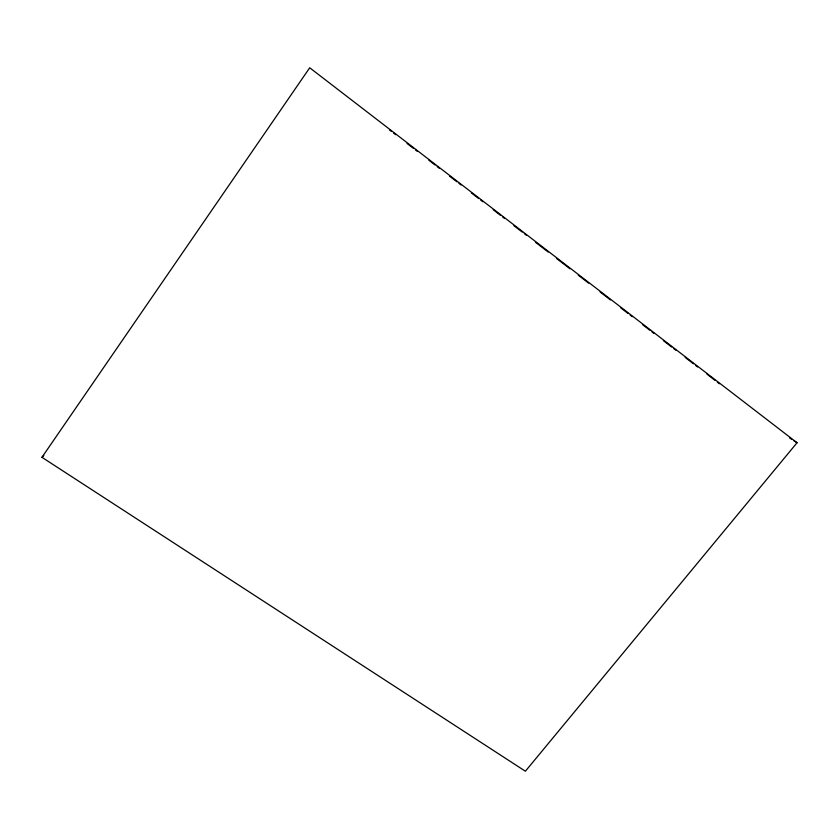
<?xml version="1.0" encoding="UTF-8"?>
<svg xmlns="http://www.w3.org/2000/svg" width="839" height="839" viewBox="0 0 839 839"><rect width="100%" height="100%" fill="white"/><g stroke="black" fill="none" stroke-linecap="round" stroke-linejoin="round"><path stroke-width="1.26" d="M41.95 457.307L309.717 67.781L797.05 442.751L525.382 771.219L41.95 457.307L43.838 455.525M789.457 437.874L791.628 439.269M793.799 440.664L797.05 442.751M389.422 129.898L391.498 131.503M393.575 133.097L395.651 134.691M407.062 143.469L413.291 148.262M415.368 149.856L417.444 151.45M428.855 160.239L435.084 165.021M437.161 166.625L439.237 168.22M449.61 176.2L456.877 181.79M458.954 183.384L461.031 184.979M471.403 192.97L478.67 198.549M480.747 200.154L482.824 201.748M493.196 209.729L500.464 215.319M502.54 216.913L504.617 218.507M513.95 225.691L522.257 232.078M524.333 233.682L526.41 235.277M535.743 242.461L548.192 252.036M556.498 258.422L569.985 268.805M578.291 275.192L588.663 283.173M600.084 291.951L610.456 299.932M620.839 307.923L628.107 313.503M630.173 315.107L632.249 316.702M642.632 324.683L649.9 330.272M651.966 331.866L654.042 333.461M663.387 340.644L671.682 347.031M673.759 348.625L675.835 350.23M685.18 357.414L693.475 363.801M695.552 365.395L697.629 366.989M706.973 374.173L715.268 380.56M717.345 382.154L719.422 383.759"/></g></svg>
